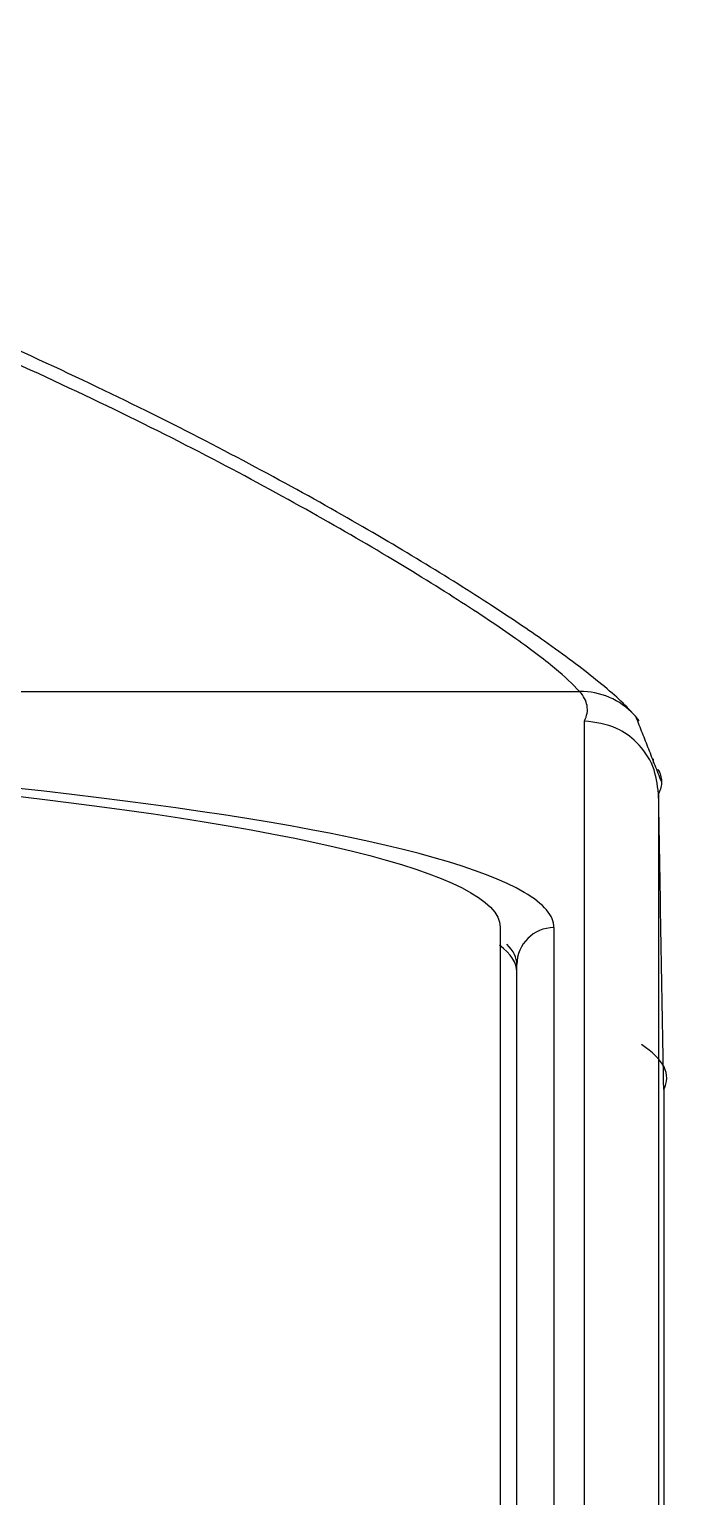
# Model space of a CAD drawing. Header units: millimetres. Extents: x 28 to 2974, y 8 to 3716.
# Drawn here: x 966.31 to 974.97, y 595.86 to 615.66 of the extents above; entities that cross this region are included whole.
import ezdxf

# ---------------------------------------------------------------- set-up
doc = ezdxf.new("R2010")
doc.units = ezdxf.units.MM
doc.layers.add('1LINE', color=7, linetype='CONTINUOUS')

msp = doc.modelspace()

# ---------------------------------------------------------------- linework, layer by layer
at = {"layer": '1LINE', "linetype": 'Continuous'}
for p, q in [((921.037, 606.726), (973.729, 606.726)), ((973.793, 583.004), (973.793, 606.325)), ((974.793, 605.345), (974.793, 582.027)), ((973.383, 603.537), (973.383, 582.996)), ((972.883, 582.499), (972.883, 603.04)), ((974.863, 601.36), (974.863, 578.035)), ((974.863, 601.35), (974.863, 578.032))]:
    msp.add_line(p, q, dxfattribs=at)
for centre, major_axis, ratio, start_param, end_param in [((973.729, 605.731), (0.76, 0.65), 0.990568, 0.038622, 0.867815), ((947.383, 603.537), (26, 0), 0.104535, 0.175684, 2.963356), ((973.729, 605.731), (0.76, 0.65), 0.990568, 6.215137, 6.321807), ((973.729, 605.731), (0.76, 0.65), 0.990568, 5.597659, 5.655593), ((947.383, 603.537), (26, 0), 0.104535, 0, 0.175684), ((973.383, 603.04), (-0.5, 0), 0.994521, 4.712389, 6.283185), ((947.383, 602.941), (25.5, 0), 0.104535, 0, 0.135579), ((947.383, 603.04), (-25.5, 0), 0.104535, 3.141593, 3.24394)]:
    msp.add_ellipse(centre, major_axis=major_axis, ratio=ratio, start_param=start_param, end_param=end_param, dxfattribs=at)
for points, knots in [([(974.433, 606.444), (974.321, 606.567), (974.015, 606.845), (973.34, 607.351), (972.535, 607.896), (971.63, 608.464), (970.171, 609.324), (967.96, 610.51), (965.077, 611.843), (962.259, 612.945), (959.756, 613.776), (956.674, 614.628), (952.785, 615.38), (948.877, 615.682), (945.681, 615.641), (943.261, 615.467), (940.894, 615.152), (938.816, 614.758), (936.917, 614.305), (935.026, 613.77), (933.028, 613.122), (930.462, 612.162), (927.674, 610.935), (925.396, 609.762), (923.812, 608.868), (922.723, 608.21), (921.687, 607.535), (920.826, 606.91), (920.456, 606.582), (920.33, 606.441)], [0, 0, 0, 0, 0.035641, 0.067955, 0.093693, 0.122273, 0.149874, 0.206556, 0.263985, 0.303747, 0.340414, 0.374088, 0.431331, 0.491639, 0.520615, 0.550689, 0.582601, 0.611172, 0.632405, 0.658078, 0.689705, 0.719996, 0.777232, 0.832408, 0.857346, 0.889851, 0.920369, 0.957947, 1, 1, 1, 1]), ([(973.729, 606.726), (973.633, 606.822), (973.441, 607.015), (972.857, 607.452), (972.057, 607.987), (970.702, 608.82), (968.52, 610.039), (964.14, 612.116), (957.229, 614.596), (947.419, 615.891), (937.592, 614.612), (930.662, 612.132), (926.268, 610.05), (923.659, 608.594), (921.759, 607.384), (921.276, 606.944), (921.037, 606.726)], [0, 0, 0, 0, 0.031031, 0.062054, 0.093358, 0.125222, 0.187557, 0.250588, 0.375227, 0.499569, 0.624157, 0.749143, 0.812105, 0.874402, 0.937764, 1, 1, 1, 1]), ([(973.793, 606.325), (973.829, 606.395), (973.842, 606.465), (973.817, 606.598), (973.783, 606.662), (973.729, 606.726)], [0, 0, 0, 0, 0.522033, 0.522033, 1, 1, 1, 1]), ([(974.793, 605.345), (974.777, 605.47), (974.744, 605.727), (974.525, 606.035), (974.203, 606.271), (973.943, 606.305), (973.793, 606.325)], [0, 0, 0, 0, 0.242983, 0.49968, 0.710538, 1, 1, 1, 1]), ([(925.289, 582.11), (923.207, 582.356), (922.059, 582.672), (922.059, 583), (922.059, 583), (922.059, 603.541), (922.059, 603.541), (922.059, 604.999), (933.409, 606.186), (961.31, 606.186), (972.659, 604.999), (972.659, 603.541), (972.659, 603.541), (972.659, 583), (972.659, 583)], [0, 0, 0, 0, 0.2, 0.2, 0.2, 0.4, 0.4, 0.4, 0.6, 0.6, 0.8, 0.8, 0.8, 1, 1, 1, 1]), ([(974.833, 605.511), (974.835, 605.456), (974.822, 605.401), (974.793, 605.345), (974.793, 605.345), (974.793, 605.345)], [0, 0, 0, 0, 0.998813, 0.998813, 1, 1, 1, 1])]:
    msp.add_open_spline(points, degree=3, knots=knots, dxfattribs=at)
for points, degree in [([(974.832, 605.508), (974.49, 606.38)], 1), ([(974.783, 605.677), (974.815, 605.622), (974.832, 605.566), (974.833, 605.511)], 3), ([(974.863, 601.35), (974.84, 602.682), (974.816, 604.013), (974.793, 605.345)], 3), ([(974.863, 601.35), (974.969, 601.555), (974.867, 601.758), (974.564, 601.958)], 3)]:
    msp.add_open_spline(points, degree=degree, dxfattribs=at)

doc.saveas('drawing.dxf')
